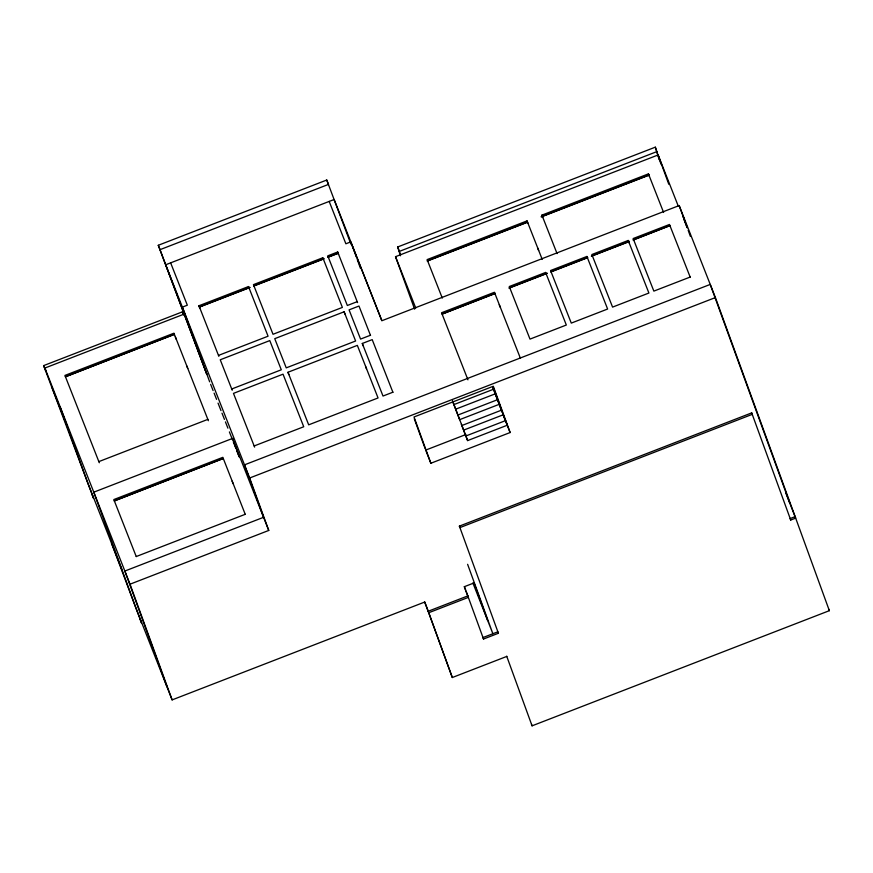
<?xml version="1.0" encoding="UTF-8"?>
<svg xmlns="http://www.w3.org/2000/svg" width="873" height="873" viewBox="0 0 873 873"><rect width="100%" height="100%" fill="white"/><g stroke="black" fill="none" stroke-linecap="round" stroke-linejoin="round"><path stroke-width="1.31" d="M158.286 245.28L326.753 180.024L328.477 184.41L160.021 249.667L206.781 374.233L158.286 245.28L160.021 249.667M91.829 493.954L93.553 498.33L43.65 365.612L182.381 311.868L183.679 315.153M199.797 308.06L198.957 305.746L248.499 286.551L268.066 336.203L218.523 355.398M357.581 302.615L337.687 252.002L327.779 255.844L347.334 305.495L357.243 301.654M199.382 306.903L249.831 287.359M253.607 285.886L322.977 259.019M328.019 257.066L338.113 253.159M199.448 307.089L249.896 287.544M253.683 286.082L324.309 258.724M328.084 257.262L338.178 253.345M45.723 370.359L44.883 368.046L185.262 313.658M400.434 255.756L397.684 246.972L655.328 147.166L660.97 164.091M400.587 255.112L399.419 251.359L657.053 151.553M414.61 309.162L395.524 256.684L658.122 154.958L678.343 206.29M542.209 259.368L527.041 220.891L427.126 259.597L442.284 298.075M542.755 217.442L541.915 215.129L648.432 173.869L663.6 212.455M427.268 260.863L527.303 222.113M541.227 216.711L648.857 175.026M427.344 261.049L527.368 222.299M541.304 216.908L648.923 175.211M344.115 311.792L274.744 338.669L286.246 367.871L355.617 341.005L344.115 311.792L344.955 314.105M531.493 724.372L532.072 725.834L829.35 610.674L715.413 297.573L679.172 205.559L381.894 320.729L334.141 199.502L165.684 264.77L249.678 477.989L268.753 530.446L130.033 584.19L172.123 699.895L424.802 602.01L452.312 677.524L506.82 656.409M231.749 388.987L281.292 369.792L269.79 340.59L220.247 359.774L232.218 390.264M370.479 335.243L360.571 339.084L349.069 309.871L358.978 306.041L370.523 335.45M287.981 372.258L357.341 345.381L378.053 397.957L308.682 424.835L287.981 372.258L288.821 374.572M363.135 345.784L362.295 343.471L372.204 339.63L392.905 392.293M628.2 240.457L591.861 254.534L612.573 307.11L648.901 293.033L628.2 240.457L629.04 242.77M495.166 293.317L442.065 314.105L495.242 293.503M509.101 287.915L547.087 273.205M550.885 271.732L587.605 257.502M591.403 256.029L629.389 241.319M633.187 239.846L669.907 225.627L633.252 240.042M509.166 288.112L547.153 273.391M550.95 271.929L587.671 257.699M591.468 256.226L629.455 241.515M98.867 461.599L207.872 419.367M268.753 530.446L232.513 438.442L93.782 492.176L135.872 607.892L172.123 699.895M254.185 445.95L303.728 426.755L283.027 374.179L233.473 393.374L254.61 447.107M392.915 392.206L383.007 396.047L362.295 343.471M690.194 277.047L653.855 291.113L633.154 238.536L669.482 224.47L690.314 277.439M249.678 477.989L715.413 297.573M493.616 389.205L499.291 404.297L459.645 419.651L453.982 404.559L493.616 389.205L492.699 386.859M455.662 409.186L495.297 393.832M457.965 415.024L497.599 399.67M452.443 401.002L461.948 425.5L501.582 410.135L499.291 404.297M136.264 556.527L245.269 514.295M465.931 435.965L505.576 420.611L507.257 425.238L467.622 440.592L463.628 430.127L503.274 414.773M465.942 434.503L425.686 450.108L430.858 463.247L510.127 432.539L493.3 386.259L414.02 416.967L430.858 463.247M459.384 526.124L751.708 412.885L752.286 414.348L459.962 527.587L459.384 526.124L498.396 633.263L483.533 639.025L482.965 637.563L497.828 631.812L498.396 633.263M474.355 582.815L464.436 586.656L483.533 639.025M428.174 611.264L467.808 595.91M452.312 677.524L428.752 612.726L468.386 597.372L465.964 591.239M795.107 516.641L790.152 518.562L790.72 520.024L795.674 518.104L785.984 493.485M828.772 609.212L829.35 610.674M541.915 215.129L557.072 253.617M537.67 248.03L538.641 250.518M520.308 358.006L494.424 292.28L441.574 312.752L467.95 379.831M499.247 304.71L500.24 307.241M502.652 413.551L510.127 432.539M397.684 246.972L399.419 251.359M452.596 401.045L453.982 404.559M395.524 256.684L415.744 308.016M467.622 440.592L461.337 424.278M351.666 244.178L381.752 320.533M329.186 201.423L345.872 243.785L350.826 241.865L356.359 257.055M472.904 583.022L492.874 633.722L467.612 564.307M365.58 366.474L366.562 368.984M428.752 612.726L424.605 601.955M198.957 305.746L218.85 356.348M170.639 262.849L187.324 305.201L182.37 307.121L209.662 381.839M210.644 384.349L213.11 390.602M214.103 393.112L216.569 399.365M218.043 403.119L221 410.637M221.993 413.136L224.459 419.4M225.441 421.899L227.908 428.163M229.392 431.917L232.349 439.425M233.331 441.924L235.797 448.187M236.779 450.686L239.246 456.95L232.513 438.442M208.363 420.721L173.923 333.202L64.929 375.423L99.293 462.755M245.258 514.383L222.833 457.343L113.828 499.563L136.253 556.603M175.266 336.782L176.27 339.313M186.746 365.929L187.75 368.461M232.142 481.176L233.146 483.707M44.883 368.046L130.033 584.19M43.65 365.612L45.374 369.999M66.839 425.38L51.616 386.553M122.406 570.866L87.889 483.238L60.106 406.862M139.822 618.608L141.546 622.984L111.471 543.115M326.753 180.024L350.902 244.145M182.381 311.868L183.33 314.411M789.923 503.503L710.24 284.423L244.495 464.851L263.581 517.307L124.85 571.04L166.939 686.756M679.172 205.559L687.247 227.777M688.153 230.243L690.39 236.419M658.122 154.958L668.773 184.247M751.708 412.885L790.72 520.024M648.432 173.869L649.272 176.182M527.041 220.891L527.892 223.204M493.125 386.87L504.954 419.4M502.237 412.394L493.005 387.983M461.948 425.5L463.628 430.127M506.7 656.212L532.072 725.834M357.275 259.587L360.494 268.447M414.304 418.833L425.227 448.853M473.919 582.717L487.691 620.583M464.24 586.601L465.505 590.072M337.687 252.002L338.528 254.316M248.499 286.551L249.351 288.865M686.975 227.493L683.144 216.373L685.119 222.713M655.328 147.166L659.246 159.715M322.824 257.753L253.454 284.631L273.02 334.283L342.38 307.416L322.824 257.753M174.349 334.359L65.42 376.776L174.349 334.359M545.614 272.452L509.286 286.53L529.998 339.106L566.326 325.029L545.614 272.452M586.907 256.455L550.568 270.532L571.28 323.108L607.619 309.031L586.907 256.455M223.248 458.5L114.319 500.916L223.248 458.5"/></g></svg>
